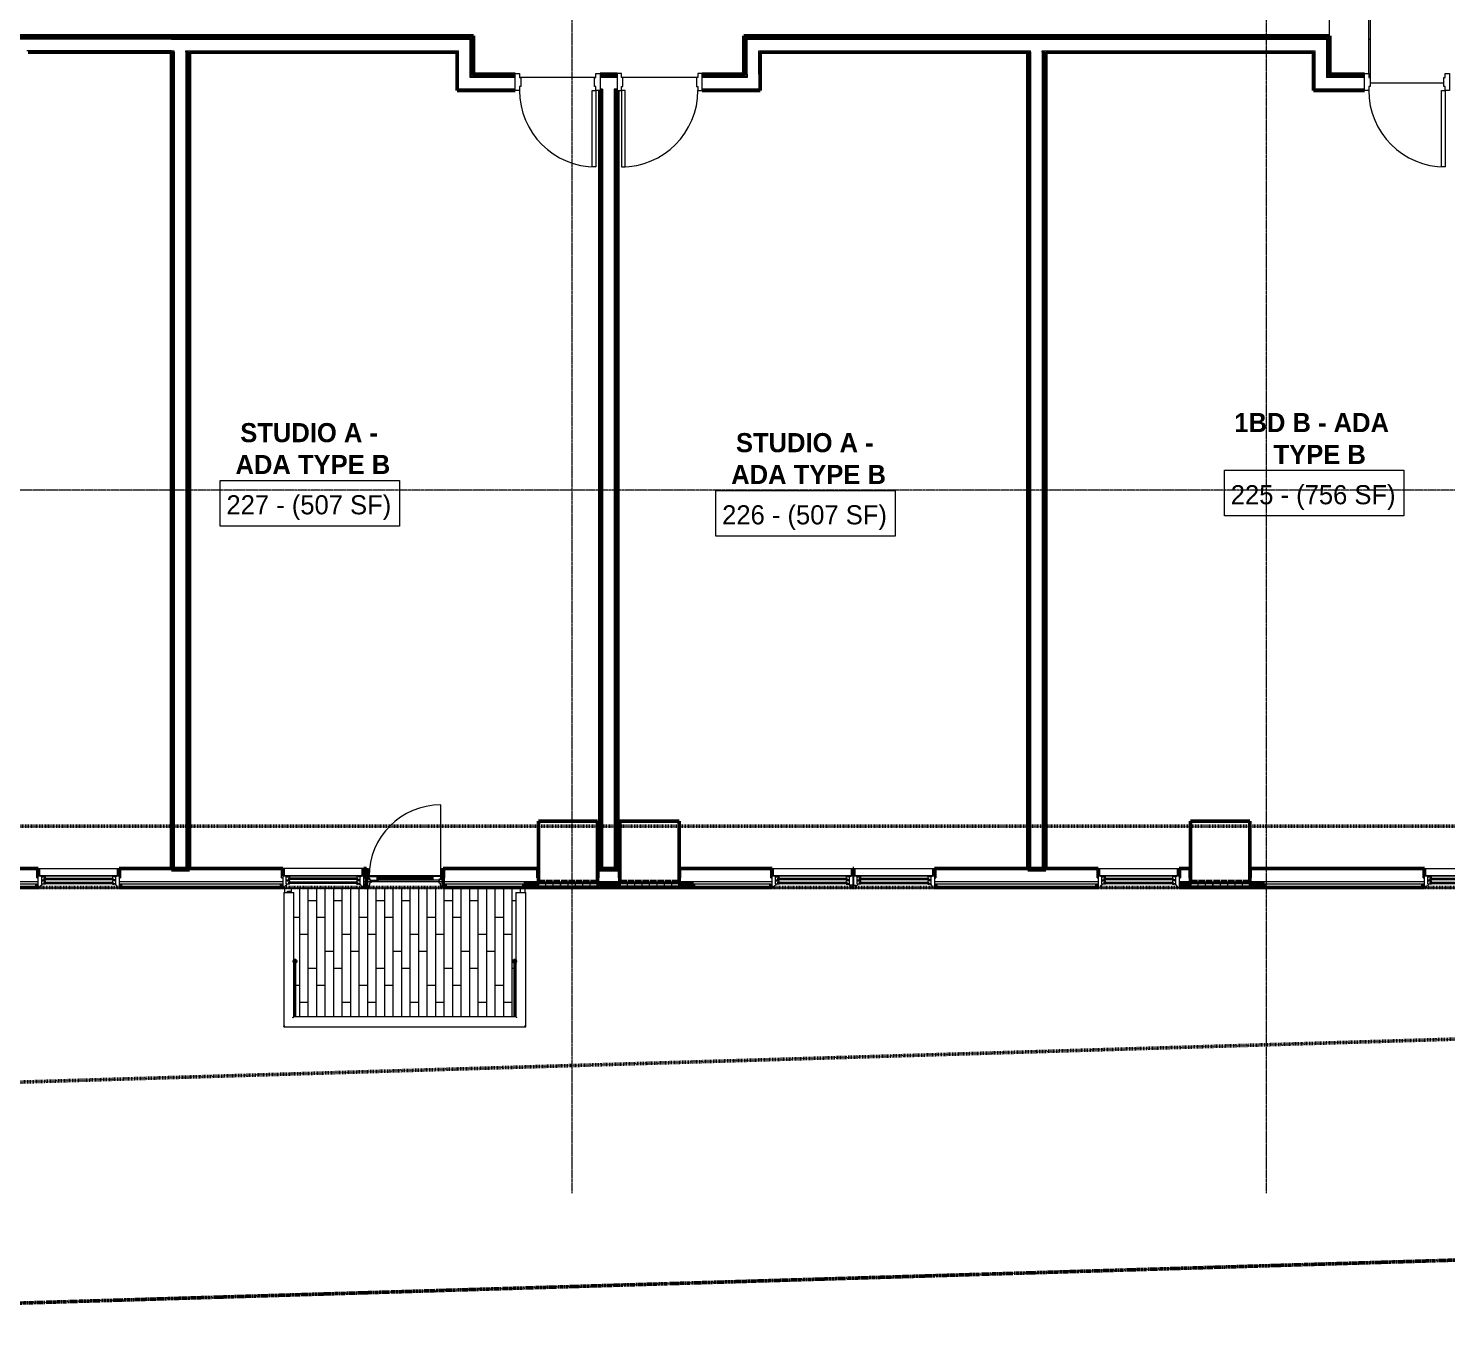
# Model space of a CAD drawing. Header units: inches. Extents: x -4235 to -464, y 9767 to 12463.
# Drawn here: x -3410 to -2743, y 9772 to 10385 of the extents above; entities that cross this region are included whole.
import ezdxf

# ---------------------------------------------------------------- set-up
doc = ezdxf.new("R2010")
doc.units = ezdxf.units.IN
doc.header["$MEASUREMENT"] = 0
for name, pattern in [('Dash 1_16_', [0.125, 0.0625, -0.0625]), ('Double Dash 3_8_', [1, 0.375, -0.125, 0.125, -0.125, 0.125, -0.125]), ('Grid Line 1_2_', [0.875, 0.5, -0.125, 0.125, -0.125])]:
    doc.linetypes.add(name, pattern=pattern)
for name, color, linetype, lineweight in [('0-1', 7, 'Continuous', 5), ('0-2', 50, 'Continuous', 9), ('A-AREA-IDEN', 2, 'Continuous', 9), ('A-DOOR-1', 10, 'Continuous', 20), ('A-DOOR-2', 50, 'Continuous', 9), ('A-DOOR-3', 31, 'Continuous', 9), ('A-DOOR-4', 31, 'Continuous', 20), ('A-DOOR-FRAM', 31, 'Continuous', 9), ('A-DOOR-FRAM-1', 10, 'Continuous', 20), ('A-DOOR-FRAM-2', 31, 'Continuous', 20), ('A-DOOR-GLAZ', 31, 'Continuous', 9), ('A-FLOR-2', 50, 'Continuous', 9), ('A-FLOR-3', 192, 'Continuous', 9), ('A-FLOR-HRAL', 11, 'Continuous', 9), ('A-FLOR-PATT-1', 9, 'Continuous', 9), ('A-GENM', 5, 'Continuous', 9), ('A-GENM-3', 5, 'Continuous', 50), ('A-GLAZ-1', 151, 'Continuous', 9), ('A-GLAZ-2', 151, 'Continuous', 20), ('A-GLAZ-3', 151, 'Continuous', 50), ('A-WALL', 113, 'Continuous', 13), ('A-WALL-2', 250, 'Continuous', 13), ('A-WALL-4', 113, 'Continuous', 50), ('A-WALL-5', 113, 'Continuous', 9), ('C-PROP-LINE', 91, 'Double Dash 3_8_', 50), ('C-PROP-LINE-1', 91, 'Dash 1_16_', 50), ('I-WALL-1', 7, 'Continuous', 50), ('S-GRID-1', 1, 'Grid Line 1_2_', 9)]:
    doc.layers.add(name, color=color, linetype=linetype, lineweight=lineweight)
doc.styles.add('Century Gothic', font='ufonts.com_century-gothic.ttf', dxfattribs={"height": 9})
doc.styles.add('Century Gothic_B', font='GOTHICB.TTF', dxfattribs={"height": 9})

# ---------------------------------------------------------------- blocks, each defined once
blk = doc.blocks.new('HOLLOW METAL - UNIT DOOR-2191978-BACKGROUND - 2ND FLOOR')
at = {"layer": 'A-DOOR-1'}
for p, q in [((18, 40.125), (16.25, 40.125)), ((16.25, 40.125), (16.25, 4.125)), ((18, 4.125), (18, 40.125)), ((16.25, 4.125), (18, 4.125))]:
    blk.add_line(p, q, dxfattribs=at)
at = {"layer": 'A-DOOR-2'}
blk.add_arc((18, 4.125), 36, 90, 180, dxfattribs=at)
at = {"layer": 'A-DOOR-FRAM-1'}
for p, q in [((-18, 4.125), (-20, 4.125)), ((-20, 4.125), (-20, -3.875)), ((-18, 2.1875), (-18, 4.125)), ((-17.375, 2.1875), (-18, 2.1875)), ((-17.375, -1.9375), (-17.375, 2.1875)), ((18, 2.1875), (17.375, 2.1875)), ((17.375, 2.1875), (17.375, -1.9375)), ((18, 4.125), (18, 2.1875)), ((20, 4.125), (18, 4.125)), ((20, -3.875), (20, 4.125)), ((-20, -3.875), (-18, -3.875)), ((-18, -3.875), (-18, -1.9375)), ((-18, -1.9375), (-17.375, -1.9375)), ((17.375, -1.9375), (18, -1.9375)), ((18, -1.9375), (18, -3.875)), ((18, -3.875), (20, -3.875))]:
    blk.add_line(p, q, dxfattribs=at)
blk = doc.blocks.new('HOLLOW METAL - UNIT DOOR-2191977-BACKGROUND - 2ND FLOOR')
at = {"layer": 'A-DOOR-1'}
for p, q in [((16.25, -4.125), (18, -4.125)), ((16.25, -40.125), (16.25, -4.125)), ((18, -4.125), (18, -40.125)), ((18, -40.125), (16.25, -40.125))]:
    blk.add_line(p, q, dxfattribs=at)
at = {"layer": 'A-DOOR-2'}
blk.add_arc((18, -4.125), 36, 180, 270, dxfattribs=at)
at = {"layer": 'A-DOOR-FRAM-1'}
for p, q in [((-20, 3.875), (-18, 3.875)), ((-20, -4.125), (-20, 3.875)), ((-18, 3.875), (-18, 1.9375)), ((-18, 1.9375), (-17.375, 1.9375)), ((-17.375, 1.9375), (-17.375, -2.1875)), ((17.375, 1.9375), (18, 1.9375)), ((17.375, -2.1875), (17.375, 1.9375)), ((18, 3.875), (20, 3.875)), ((18, 1.9375), (18, 3.875)), ((20, 3.875), (20, -4.125)), ((-18, -4.125), (-20, -4.125)), ((-18, -2.1875), (-18, -4.125)), ((-17.375, -2.1875), (-18, -2.1875)), ((18, -2.1875), (17.375, -2.1875)), ((18, -4.125), (18, -2.1875)), ((20, -4.125), (18, -4.125))]:
    blk.add_line(p, q, dxfattribs=at)
blk = doc.blocks.new('HOLLOW METAL - UNIT DOOR-2191980-BACKGROUND - 2ND FLOOR')
at = {"layer": 'A-DOOR-1'}
for p, q in [((16.25, -4.125), (18, -4.125)), ((16.25, -40.125), (16.25, -4.125)), ((18, -4.125), (18, -40.125)), ((18, -40.125), (16.25, -40.125))]:
    blk.add_line(p, q, dxfattribs=at)
at = {"layer": 'A-DOOR-2'}
blk.add_arc((18, -4.125), 36, 180, 270, dxfattribs=at)
at = {"layer": 'A-DOOR-FRAM-1'}
for p, q in [((-20, 3.875), (-18, 3.875)), ((-20, -4.125), (-20, 3.875)), ((-18, 3.875), (-18, 1.9375)), ((-18, 1.9375), (-17.375, 1.9375)), ((-17.375, 1.9375), (-17.375, -2.1875)), ((17.375, 1.9375), (18, 1.9375)), ((17.375, -2.1875), (17.375, 1.9375)), ((18, 3.875), (20, 3.875)), ((18, 1.9375), (18, 3.875)), ((20, 3.875), (20, -4.125)), ((-18, -4.125), (-20, -4.125)), ((-18, -2.1875), (-18, -4.125)), ((-17.375, -2.1875), (-18, -2.1875)), ((18, -2.1875), (17.375, -2.1875)), ((18, -4.125), (18, -2.1875)), ((20, -4.125), (18, -4.125))]:
    blk.add_line(p, q, dxfattribs=at)
blk = doc.blocks.new('CTR - 1st Phase - Common Walls_rvt-1-BACKGROUND - 2ND FLOOR')
at = {"layer": 'A-FLOR-2'}
for p, q in [((-2797.9, 10425.39), (-2797.9, 10381.16)), ((-2779.2, 10363.41), (-2779.2, 10425.39)), ((-2778.57, 10425.39), (-2778.57, 10361.48)), ((-2778.57, 10359.04), (-2743.82, 10359.04))]:
    blk.add_line(p, q, dxfattribs=at)
at = {"layer": 'A-WALL-2'}
for p, q in [((-3342.97, 10380.66), (-3417.8, 10380.66)), ((-3342.97, 10380.04), (-3417.17, 10380.04)), ((-3342.97, 10379.54), (-3416.67, 10379.54)), ((-3342.97, 10380.04), (-3342.35, 10380.04)), ((-3342.97, 10379.54), (-3341.72, 10379.54)), ((-3342.35, 10380.66), (-3341.72, 10380.66)), ((-3342.35, 10380.04), (-3341.72, 10380.04)), ((-3342.35, 10380.04), (-3341.72, 10380.04)), ((-3341.72, 10380.66), (-3208.5, 10380.66)), ((-3341.72, 10380.04), (-3208.5, 10380.04)), ((-3341.72, 10379.54), (-3208.5, 10379.54)), ((-3208.5, 10380.66), (-3201.87, 10380.66)), ((-3208.5, 10380.04), (-3202.37, 10380.04)), ((-3208.5, 10379.54), (-3207.87, 10379.54)), ((-3207.87, 10379.54), (-3202.37, 10379.54)), ((-3202.37, 10380.04), (-3201.87, 10380.04)), ((-3202.37, 10363.16), (-3202.37, 10379.54)), ((-3201.87, 10380.66), (-3201.25, 10380.66)), ((-3201.87, 10363.16), (-3201.87, 10380.04)), ((-3201.25, 10363.16), (-3201.25, 10380.66)), ((-3073, 10380.66), (-3072.37, 10380.66)), ((-3073, 10363.16), (-3073, 10380.66)), ((-3072.37, 10380.66), (-3065.75, 10380.66)), ((-3072.37, 10380.04), (-3071.87, 10380.04)), ((-3072.37, 10363.16), (-3072.37, 10380.04)), ((-3071.87, 10380.04), (-3065.75, 10380.04)), ((-3071.87, 10379.54), (-3066.37, 10379.54)), ((-3071.87, 10363.16), (-3071.87, 10379.54)), ((-3066.37, 10379.54), (-3065.75, 10379.54)), ((-3065.75, 10380.66), (-2805.27, 10380.66)), ((-3065.75, 10380.04), (-2805.27, 10380.04)), ((-3065.75, 10379.54), (-2805.27, 10379.54)), ((-2805.27, 10380.66), (-2798.65, 10380.66)), ((-2805.27, 10380.04), (-2799.15, 10380.04)), ((-2805.27, 10379.54), (-2804.65, 10379.54)), ((-2804.65, 10379.54), (-2799.15, 10379.54)), ((-2799.15, 10380.04), (-2798.65, 10380.04)), ((-2799.15, 10379.54), (-2799.15, 10361.54)), ((-2798.65, 10380.66), (-2798.02, 10380.66)), ((-2798.65, 10380.04), (-2798.65, 10362.04)), ((-2798.02, 10380.66), (-2798.02, 10362.66)), ((-3342.97, 10374.04), (-3411.17, 10374.04)), ((-3342.97, 10374.04), (-3342.35, 10374.04)), ((-3342.35, 10373.41), (-3342.35, 10374.04)), ((-3342.35, 10374.04), (-3341.72, 10374.04)), ((-3342.35, 10373.41), (-3342.35, 9988.44)), ((-3341.72, 10373.41), (-3341.72, 10374.04)), ((-3341.72, 10373.41), (-3341.72, 9988.44)), ((-3336.22, 10373.41), (-3336.22, 10374.04)), ((-3336.22, 10374.04), (-3335.72, 10374.04)), ((-3336.22, 10374.04), (-3335.72, 10374.04)), ((-3336.22, 10373.41), (-3336.22, 9988.44)), ((-3335.72, 10373.41), (-3335.72, 10374.04)), ((-3335.72, 10374.04), (-3335.1, 10374.04)), ((-3335.72, 10374.04), (-3335.1, 10374.04)), ((-3335.72, 10373.41), (-3335.72, 9988.44)), ((-3335.1, 10373.41), (-3335.1, 10374.04)), ((-3335.1, 10374.04), (-3208.5, 10374.04)), ((-3335.1, 10373.41), (-3335.1, 9988.44)), ((-3208.5, 10374.04), (-3207.87, 10374.04)), ((-3207.87, 10363.16), (-3207.87, 10374.04)), ((-3066.37, 10374.04), (-3065.75, 10374.04)), ((-3066.37, 10363.16), (-3066.37, 10374.04)), ((-3065.75, 10374.04), (-2939.15, 10374.04)), ((-2939.15, 10374.04), (-2938.52, 10374.04)), ((-2939.15, 10373.41), (-2939.15, 10374.04)), ((-2939.15, 10374.04), (-2938.52, 10374.04)), ((-2939.15, 10373.41), (-2939.15, 9988.44)), ((-2938.52, 10373.41), (-2938.52, 10374.04)), ((-2938.52, 10373.41), (-2938.52, 9988.44)), ((-2933.02, 10373.41), (-2933.02, 10374.04)), ((-2933.02, 10374.04), (-2932.52, 10374.04)), ((-2933.02, 10374.04), (-2932.52, 10374.04)), ((-2933.02, 10373.41), (-2933.02, 9988.44)), ((-2932.52, 10373.41), (-2932.52, 10374.04)), ((-2932.52, 10374.04), (-2931.9, 10374.04)), ((-2932.52, 10374.04), (-2931.9, 10374.04)), ((-2932.52, 10373.41), (-2932.52, 9988.44)), ((-2931.9, 10373.41), (-2931.9, 10374.04)), ((-2931.9, 10374.04), (-2805.27, 10374.04)), ((-2931.9, 10373.41), (-2931.9, 9988.44)), ((-2805.27, 10374.04), (-2804.65, 10374.04)), ((-2804.65, 10374.04), (-2804.65, 10356.04)), ((-3207.87, 10361.54), (-3207.87, 10363.16)), ((-3207.87, 10356.04), (-3207.87, 10361.54)), ((-3202.37, 10362.04), (-3202.37, 10363.16)), ((-3202.37, 10361.54), (-3202.37, 10362.04)), ((-3181.12, 10361.54), (-3202.37, 10361.54)), ((-3201.87, 10362.66), (-3201.87, 10363.16)), ((-3201.87, 10362.04), (-3201.87, 10362.66)), ((-3181.12, 10362.04), (-3201.87, 10362.04)), ((-3201.25, 10362.66), (-3201.25, 10363.16)), ((-3181.12, 10362.66), (-3201.25, 10362.66)), ((-3133.12, 10362.66), (-3141.12, 10362.66)), ((-3133.12, 10362.04), (-3141.12, 10362.04)), ((-3133.12, 10361.54), (-3141.12, 10361.54)), ((-3073, 10362.66), (-3093.12, 10362.66)), ((-3072.37, 10362.04), (-3093.12, 10362.04)), ((-3071.87, 10361.54), (-3093.12, 10361.54)), ((-3073, 10363.16), (-3073, 10362.66)), ((-3072.37, 10363.16), (-3072.37, 10362.66)), ((-3072.37, 10362.66), (-3072.37, 10362.04)), ((-3071.87, 10363.16), (-3071.87, 10362.04)), ((-3071.87, 10362.04), (-3071.87, 10361.54)), ((-3066.37, 10363.16), (-3066.37, 10361.54)), ((-3066.37, 10361.54), (-3066.37, 10356.04)), ((-2798.65, 10361.54), (-2799.15, 10361.54)), ((-2798.02, 10362.04), (-2798.65, 10362.04)), ((-2797.52, 10361.54), (-2798.65, 10361.54)), ((-2797.52, 10362.66), (-2798.02, 10362.66)), ((-2797.52, 10362.04), (-2798.02, 10362.04)), ((-2797.52, 10363.16), (-2797.52, 10362.66)), ((-2781.2, 10362.66), (-2797.52, 10362.66)), ((-2781.2, 10362.04), (-2797.52, 10362.04)), ((-2781.2, 10361.54), (-2797.52, 10361.54)), ((-3181.12, 10356.04), (-3207.87, 10356.04)), ((-3140.75, 10356.04), (-3141.12, 10356.04)), ((-3140.75, 10356.04), (-3140.12, 10356.04)), ((-3140.75, 10356.04), (-3140.75, 10355.41)), ((-3140.12, 10356.04), (-3140.75, 10356.04)), ((-3140.75, 10355.41), (-3140.75, 9988.44)), ((-3140.12, 10356.04), (-3140.12, 10355.41)), ((-3140.12, 10355.41), (-3140.12, 9988.44)), ((-3134.62, 10356.04), (-3134.12, 10356.04)), ((-3134.62, 10356.04), (-3134.62, 10355.41)), ((-3134.12, 10356.04), (-3134.62, 10356.04)), ((-3134.62, 10355.41), (-3134.62, 9988.44)), ((-3134.12, 10356.04), (-3133.5, 10356.04)), ((-3134.12, 10356.04), (-3134.12, 10355.41)), ((-3133.5, 10356.04), (-3134.12, 10356.04)), ((-3134.12, 10355.41), (-3134.12, 9988.44)), ((-3133.5, 10356.04), (-3133.5, 10355.41)), ((-3133.12, 10356.04), (-3133.5, 10356.04)), ((-3133.5, 10355.41), (-3133.5, 9988.44)), ((-3066.37, 10356.04), (-3093.12, 10356.04)), ((-2799.15, 10356.04), (-2804.65, 10356.04)), ((-2797.52, 10356.04), (-2799.15, 10356.04)), ((-2781.2, 10356.04), (-2797.52, 10356.04))]:
    blk.add_line(p, q, dxfattribs=at)
at = {"layer": 'I-WALL-1'}
for p, q in [((-3342.97, 10381.16), (-3418.3, 10381.16)), ((-3208.5, 10381.16), (-3342.97, 10381.16)), ((-3201.25, 10381.16), (-3208.5, 10381.16)), ((-3200.75, 10381.16), (-3201.25, 10381.16)), ((-3200.75, 10363.16), (-3200.75, 10381.16)), ((-3073.5, 10381.16), (-3073.5, 10363.16)), ((-3073, 10381.16), (-3073.5, 10381.16)), ((-3065.75, 10381.16), (-3073, 10381.16)), ((-2805.27, 10381.16), (-3065.75, 10381.16)), ((-2798.02, 10381.16), (-2805.27, 10381.16)), ((-2797.52, 10381.16), (-2798.02, 10381.16)), ((-2797.52, 10363.16), (-2797.52, 10381.16)), ((-3410.55, 10373.41), (-3342.97, 10373.41)), ((-3342.97, 10373.41), (-3342.97, 9988.44)), ((-3334.47, 9988.44), (-3334.47, 10373.41)), ((-3334.47, 10373.41), (-3208.5, 10373.41)), ((-3208.5, 10373.41), (-3208.5, 10363.16)), ((-3065.75, 10373.41), (-2939.77, 10373.41)), ((-3065.75, 10363.16), (-3065.75, 10373.41)), ((-2939.77, 10373.41), (-2939.77, 9988.44)), ((-2931.27, 9988.44), (-2931.27, 10373.41)), ((-2931.27, 10373.41), (-2805.27, 10373.41)), ((-2805.27, 10373.41), (-2805.27, 10355.41)), ((-3208.5, 10363.16), (-3208.5, 10356.04)), ((-3181.12, 10363.16), (-3200.75, 10363.16)), ((-3133.12, 10363.16), (-3141.12, 10363.16)), ((-3073.5, 10363.16), (-3093.12, 10363.16)), ((-3065.75, 10356.04), (-3065.75, 10363.16)), ((-2781.2, 10363.16), (-2797.52, 10363.16)), ((-3208.5, 10356.04), (-3208.5, 10355.41)), ((-3208.5, 10355.41), (-3181.12, 10355.41)), ((-3141.37, 10355.41), (-3141.37, 9988.44)), ((-3132.87, 9988.44), (-3132.87, 10355.41)), ((-3093.12, 10355.41), (-3065.75, 10355.41)), ((-3065.75, 10355.41), (-3065.75, 10356.04)), ((-2805.27, 10355.41), (-2804.65, 10355.41)), ((-2804.65, 10355.41), (-2797.52, 10355.41)), ((-2797.52, 10355.41), (-2781.2, 10355.41)), ((-3342.97, 9988.44), (-3334.47, 9988.44)), ((-3141.37, 9988.44), (-3132.87, 9988.44)), ((-2939.77, 9988.44), (-2931.27, 9988.44))]:
    blk.add_line(p, q, dxfattribs=at)
at = {"layer": '0-2'}
for name, p in [('HOLLOW METAL - UNIT DOOR-2191977-BACKGROUND - 2ND FLOOR', (-3161.12, 10359.54)), ('HOLLOW METAL - UNIT DOOR-2191980-BACKGROUND - 2ND FLOOR', (-2761.2, 10359.54))]:
    blk.add_blockref(name, p, dxfattribs=at)
at = {"layer": '0-2', "rotation": 180}
blk.add_blockref('HOLLOW METAL - UNIT DOOR-2191978-BACKGROUND - 2ND FLOOR', (-3113.12, 10359.54), dxfattribs=at)
blk = doc.blocks.new('Window-Double_Hung-Andersen-400_Series-Tilt_Wash - DOUBLE HUNG - REVERSE COTTAGE - 2ND FLOOR-2888952-BACKGROUND - 2ND FLOOR')
at = {"layer": 'A-GLAZ-1'}
for p, q in [((-19.01, 3.94), (-18.95, 3.94)), ((-18.95, 2.44), (-19.01, 2.44)), ((-18.95, 4.44), (18.95, 4.44)), ((-18.95, 1.06), (-18.95, 4.44)), ((18.95, 1.06), (-18.95, 1.06)), ((-18.32, 1.06), (-18.32, 4.44)), ((18.32, 1.06), (18.32, 4.44)), ((18.95, 4.44), (18.95, 1.06)), ((18.95, 3.94), (19.01, 3.94)), ((19.01, 2.44), (18.95, 2.44)), ((-16.29, -0.19), (-15.7, -0.19)), ((-16.29, -0.56), (-15.7, -0.56)), ((-16.29, -2.13), (-15.7, -2.13)), ((-16.29, -2.5), (-15.7, -2.5)), ((-15.82, -0.56), (-15.82, -0.19)), ((-15.82, -2.5), (-15.82, -2.13)), ((-15.7, -0.06), (15.7, -0.06)), ((-15.7, -0.19), (15.7, -0.19)), ((-15.7, -0.56), (15.7, -0.56)), ((-15.7, -0.69), (15.7, -0.69)), ((-15.7, -2), (15.7, -2)), ((-15.7, -2.13), (15.7, -2.13)), ((-15.7, -2.5), (15.7, -2.5)), ((-15.7, -2.63), (15.7, -2.63)), ((16.29, -0.19), (15.7, -0.19)), ((16.29, -0.56), (15.7, -0.56)), ((16.29, -2.13), (15.7, -2.13)), ((16.29, -2.5), (15.7, -2.5)), ((15.82, -0.56), (15.82, -0.19)), ((15.82, -2.5), (15.82, -2.13))]:
    blk.add_line(p, q, dxfattribs=at)
at = {"layer": 'A-GLAZ-2'}
for p, q in [((-19.01, 1.06), (19.01, 1.06)), ((-19.01, -4.81), (-19.01, 1.06)), ((-17.67, 0.78), (-18, 1.06)), ((-17.67, 0.78), (-17.67, 0.56)), ((-17.67, 0.56), (-15.86, 0.56)), ((-17.42, -2.75), (-17.42, 0.56)), ((-15.86, 0.56), (-15.7, -0.06)), ((15.86, 0.56), (15.7, -0.06)), ((17.67, 0.56), (15.86, 0.56)), ((17.42, -2.75), (17.42, 0.56)), ((17.67, 0.78), (18, 1.06)), ((17.67, 0.78), (17.67, 0.56)), ((19.01, 1.06), (19.01, -4.81)), ((-19.01, -3.44), (-20.51, -3.44)), ((19.01, -4.81), (-19.01, -4.81)), ((-18.2, -4), (-17.92, -4)), ((-18.2, -4.81), (-18.2, -4)), ((-17.92, -4), (-17.61, -3.19)), ((-17.61, -3.19), (-17.14, -3.19)), ((-17.42, -0.81), (-16.57, -0.81)), ((-17.42, -1.38), (-15.86, -1.38)), ((-17.42, -2.75), (-16.57, -2.75)), ((-17.14, -3.19), (-17.14, -2.75)), ((-16.57, -0.69), (-16.57, -1.03)), ((-15.7, -0.69), (-16.57, -0.69)), ((-15.86, -1.03), (-16.57, -1.03)), ((-16.57, -2.63), (-16.57, -2.97)), ((-15.7, -2.63), (-16.57, -2.63)), ((-15.86, -2.97), (-16.57, -2.97)), ((-16.29, -0.69), (-16.29, -0.06)), ((-15.7, -0.06), (-16.29, -0.06)), ((-16.29, -2.63), (-16.29, -2)), ((-15.7, -2), (-16.29, -2)), ((-15.86, -1.03), (-15.7, -0.69)), ((-15.86, -1.38), (-15.7, -2)), ((-15.86, -2.97), (-15.7, -2.63)), ((15.7, -0.06), (16.29, -0.06)), ((15.86, -1.03), (15.7, -0.69)), ((15.7, -0.69), (16.57, -0.69)), ((15.86, -1.38), (15.7, -2)), ((15.7, -2), (16.29, -2)), ((15.86, -2.97), (15.7, -2.63)), ((15.7, -2.63), (16.57, -2.63)), ((15.86, -1.03), (16.57, -1.03)), ((17.42, -1.38), (15.86, -1.38)), ((15.86, -2.97), (16.57, -2.97)), ((16.29, -0.69), (16.29, -0.06)), ((16.29, -2.63), (16.29, -2)), ((16.57, -0.69), (16.57, -1.03)), ((17.42, -0.81), (16.57, -0.81)), ((16.57, -2.63), (16.57, -2.97)), ((17.42, -2.75), (16.57, -2.75)), ((17.14, -3.19), (17.14, -2.75)), ((17.61, -3.19), (17.14, -3.19)), ((17.92, -4), (17.61, -3.19)), ((18.2, -4), (17.92, -4)), ((18.2, -4.81), (18.2, -4)), ((19.01, -3.44), (20.51, -3.44))]:
    blk.add_line(p, q, dxfattribs=at)
blk = doc.blocks.new('Door-Inswing-Andersen-400_Series-Single - 3_ 0-1_8_ x custom height - 2ND FLOOR-2897953-BACKGROUND - 2ND FLOOR')
at = {"layer": 'A-DOOR-3'}
blk.add_line((16.87, 0.66), (16.87, 34.41), dxfattribs=at)
blk.add_arc((16.87, 0.66), 33.75, 90, 180, dxfattribs=at)
at = {"layer": 'A-DOOR-4'}
for p, q in [((-16.87, -0.41), (-16.87, 0.66)), ((-16.87, 0.66), (-12.44, 0.66)), ((-13.19, 0.66), (-13.19, -0.66)), ((-13.19, 0.66), (-13.19, 0.59)), ((-13.19, 0.59), (-12.67, 0.59)), ((-12.44, 0.09), (-13.19, 0.09)), ((-12.67, 0.59), (-12.47, 0.34)), ((-12.47, 0.34), (-12.44, 0.16)), ((12.44, 0.66), (-12.44, 0.66)), ((-12.44, 0.16), (-12.44, 0.09)), ((16.87, 0.66), (12.44, 0.66)), ((12.47, 0.34), (12.44, 0.16)), ((12.44, 0.16), (12.44, 0.09)), ((12.44, 0.09), (13.19, 0.09)), ((12.67, 0.59), (12.47, 0.34)), ((13.19, 0.59), (12.67, 0.59)), ((13.19, 0.66), (13.19, -0.66)), ((13.19, 0.66), (13.19, 0.59)), ((16.87, -0.41), (16.87, 0.66)), ((-16.26, -0.42), (-16.87, -0.41)), ((-16.26, -1.06), (-16.26, -0.42)), ((-16.26, -1.06), (-12.44, -1.06)), ((-13.19, -0.66), (-12.44, -0.66)), ((-12.44, -0.75), (-12.47, -1.06)), ((-12.44, -0.66), (-12.44, -0.75)), ((12.44, -1.06), (-12.44, -1.06)), ((12.44, -0.66), (12.44, -0.75)), ((13.19, -0.66), (12.44, -0.66)), ((12.44, -0.75), (12.47, -1.06)), ((16.26, -1.06), (12.44, -1.06)), ((16.26, -0.42), (16.87, -0.41)), ((16.26, -1.06), (16.26, -0.42))]:
    blk.add_line(p, q, dxfattribs=at)
at = {"layer": 'A-DOOR-FRAM'}
for p, q in [((-17.94, 4.44), (-17.31, 4.44)), ((-17.94, 1.12), (-17.94, 4.44)), ((-17.31, 1.12), (-17.94, 1.12)), ((-17.31, 4.44), (-17.31, 1.12)), ((17.31, 4.44), (17.94, 4.44)), ((17.31, 1.12), (17.31, 4.44)), ((17.94, 1.12), (17.31, 1.12)), ((17.94, 4.44), (17.94, 1.12))]:
    blk.add_line(p, q, dxfattribs=at)
at = {"layer": 'A-DOOR-FRAM-2'}
for p, q in [((-18.06, -4.75), (-18.06, 1.12)), ((-18.06, 1.12), (-17.03, 1.12)), ((-17.69, 1.12), (-18.06, 1.12)), ((-18.06, 1.12), (-17.94, 1.12)), ((-17.31, 1.12), (17.31, 1.12)), ((-17.03, 1.12), (-17.03, -0.66)), ((17.03, 1.12), (17.03, -0.66)), ((18.06, 1.12), (17.03, 1.12)), ((17.94, 1.12), (18.06, 1.12)), ((18.06, -4.75), (18.06, 1.12)), ((-19.69, -3.44), (-18.06, -3.44)), ((-18.06, -4.8), (-18.06, -4.44)), ((-18.06, -4.75), (-17.03, -4.75)), ((-17.03, -0.66), (-16.45, -0.66)), ((-16.69, -3.39), (-17.03, -3.63)), ((-17.03, -3.63), (-17.03, -4.75)), ((-16, -2.23), (-16.69, -2.39)), ((-16.69, -2.39), (-16.69, -3.39)), ((-16.45, -0.66), (-16.45, -1.09)), ((-16.45, -1.09), (-16, -1.09)), ((-16, -1.09), (-16, -2.23)), ((16.45, -1.09), (16, -1.09)), ((16, -1.09), (16, -2.23)), ((16, -2.23), (16.69, -2.39)), ((16.45, -0.66), (16.45, -1.09)), ((17.03, -0.66), (16.45, -0.66)), ((16.69, -2.39), (16.69, -3.39)), ((16.69, -3.39), (17.03, -3.63)), ((17.03, -3.63), (17.03, -4.75)), ((18.06, -4.75), (17.03, -4.75)), ((19.69, -3.44), (18.06, -3.44)), ((18.06, -4.44), (18.06, -4.8))]:
    blk.add_line(p, q, dxfattribs=at)
at = {"layer": 'A-DOOR-GLAZ'}
for p, q in [((12.44, 0.09), (-12.44, 0.09)), ((-13.19, -0.06), (-12.44, -0.06)), ((-12.44, -0.5), (-13.19, -0.5)), ((-12.98, -0.5), (-12.98, -0.06)), ((12.44, -0.06), (-12.44, -0.06)), ((12.44, -0.5), (-12.44, -0.5)), ((12.44, -0.66), (-12.44, -0.66)), ((13.19, -0.06), (12.44, -0.06)), ((12.44, -0.5), (13.19, -0.5)), ((12.98, -0.5), (12.98, -0.06))]:
    blk.add_line(p, q, dxfattribs=at)
blk = doc.blocks.new('Window-Double_Hung-Andersen-400_Series-Tilt_Wash - DOUBLE HUNG - REVERSE COTTAGE - 2ND FLOOR-2889033-BACKGROUND - 2ND FLOOR')
at = {"layer": 'A-GLAZ-1'}
for p, q in [((-16.29, 2.5), (-15.7, 2.5)), ((-16.29, 2.12), (-15.7, 2.12)), ((-16.29, 0.56), (-15.7, 0.56)), ((-16.29, 0.19), (-15.7, 0.19)), ((-15.82, 2.5), (-15.82, 2.12)), ((-15.82, 0.56), (-15.82, 0.19)), ((-15.7, 2.62), (15.7, 2.62)), ((-15.7, 2.5), (15.7, 2.5)), ((-15.7, 2.12), (15.7, 2.12)), ((-15.7, 2), (15.7, 2)), ((-15.7, 0.69), (15.7, 0.69)), ((-15.7, 0.56), (15.7, 0.56)), ((-15.7, 0.19), (15.7, 0.19)), ((-15.7, 0.06), (15.7, 0.06)), ((16.29, 2.5), (15.7, 2.5)), ((16.29, 2.12), (15.7, 2.12)), ((16.29, 0.56), (15.7, 0.56)), ((16.29, 0.19), (15.7, 0.19)), ((15.82, 2.5), (15.82, 2.12)), ((15.82, 0.56), (15.82, 0.19)), ((-19.01, -2.44), (-18.95, -2.44)), ((-18.95, -3.94), (-19.01, -3.94)), ((18.95, -1.06), (-18.95, -1.06)), ((-18.95, -1.06), (-18.95, -4.44)), ((-18.95, -4.44), (18.95, -4.44)), ((-18.32, -1.06), (-18.32, -4.44)), ((18.32, -1.06), (18.32, -4.44)), ((18.95, -4.44), (18.95, -1.06)), ((18.95, -2.44), (19.01, -2.44)), ((19.01, -3.94), (18.95, -3.94))]:
    blk.add_line(p, q, dxfattribs=at)
at = {"layer": 'A-GLAZ-2'}
for p, q in [((-19.01, 3.44), (-20.51, 3.44)), ((19.01, 4.81), (-19.01, 4.81)), ((-19.01, 4.81), (-19.01, -1.06)), ((-18.2, 4.81), (-18.2, 4)), ((-18.2, 4), (-17.92, 4)), ((-17.92, 4), (-17.61, 3.19)), ((-17.61, 3.19), (-17.14, 3.19)), ((-17.42, 2.75), (-16.57, 2.75)), ((-17.42, 2.75), (-17.42, -0.56)), ((-17.42, 1.37), (-15.86, 1.37)), ((-17.42, 0.81), (-16.57, 0.81)), ((-17.14, 3.19), (-17.14, 2.75)), ((-15.86, 2.97), (-16.57, 2.97)), ((-16.57, 2.62), (-16.57, 2.97)), ((-15.7, 2.62), (-16.57, 2.62)), ((-15.86, 1.03), (-16.57, 1.03)), ((-16.57, 0.69), (-16.57, 1.03)), ((-15.7, 0.69), (-16.57, 0.69)), ((-16.29, 2.62), (-16.29, 2)), ((-15.7, 2), (-16.29, 2)), ((-16.29, 0.69), (-16.29, 0.06)), ((-15.7, 0.06), (-16.29, 0.06)), ((-15.86, 2.97), (-15.7, 2.62)), ((-15.86, 1.37), (-15.7, 2)), ((-15.86, 1.03), (-15.7, 0.69)), ((-15.86, -0.56), (-15.7, 0.06)), ((15.86, 2.97), (15.7, 2.62)), ((15.7, 2.62), (16.57, 2.62)), ((15.7, 2), (16.29, 2)), ((15.86, 1.37), (15.7, 2)), ((15.86, 1.03), (15.7, 0.69)), ((15.7, 0.69), (16.57, 0.69)), ((15.7, 0.06), (16.29, 0.06)), ((15.86, -0.56), (15.7, 0.06)), ((15.86, 2.97), (16.57, 2.97)), ((17.42, 1.37), (15.86, 1.37)), ((15.86, 1.03), (16.57, 1.03)), ((16.29, 2.62), (16.29, 2)), ((16.29, 0.69), (16.29, 0.06)), ((16.57, 2.62), (16.57, 2.97)), ((17.42, 2.75), (16.57, 2.75)), ((16.57, 0.69), (16.57, 1.03)), ((17.42, 0.81), (16.57, 0.81)), ((17.14, 3.19), (17.14, 2.75)), ((17.61, 3.19), (17.14, 3.19)), ((17.42, 2.75), (17.42, -0.56)), ((17.92, 4), (17.61, 3.19)), ((18.2, 4), (17.92, 4)), ((18.2, 4.81), (18.2, 4)), ((19.01, -1.06), (19.01, 4.81)), ((19.01, 3.44), (20.51, 3.44)), ((-19.01, -1.06), (19.01, -1.06)), ((-17.67, -0.78), (-18, -1.06)), ((-17.67, -0.78), (-17.67, -0.56)), ((-17.67, -0.56), (-15.86, -0.56)), ((17.67, -0.56), (15.86, -0.56)), ((17.67, -0.78), (17.67, -0.56)), ((17.67, -0.78), (18, -1.06))]:
    blk.add_line(p, q, dxfattribs=at)
blk = doc.blocks.new('V-Series_EWC4_SPVU_RFA_2015 - 2ND AND 3RD FLOOR-2226480-BACKGROUND - 2ND FLOOR')
at = {"layer": 'A-GENM'}
for p, q in [((-3858.97, 11732.03), (-3858.97, 11734.83)), ((-3858.97, 11728.55), (-3858.97, 11731.53)), ((-3858.97, 11725.06), (-3858.97, 11728.05)), ((-3858.97, 11721.58), (-3858.97, 11724.56)), ((-3858.97, 11718.09), (-3858.97, 11721.08)), ((-3858.97, 11714.61), (-3858.97, 11717.59)), ((-3858.97, 11711.12), (-3858.97, 11714.11)), ((-3858.97, 11707.83), (-3858.97, 11710.62))]:
    blk.add_line(p, q, dxfattribs=at)
at = {"layer": 'A-GENM-3'}
for p, q in [((-3829.54, 11735.26), (-3858.97, 11735.26)), ((-3858.97, 11735.26), (-3858.97, 11734.83)), ((-3829.54, 11707.39), (-3829.54, 11735.26)), ((-3858.97, 11734.83), (-3857.97, 11734.83)), ((-3857.97, 11732.03), (-3858.97, 11732.03)), ((-3858.97, 11732.03), (-3858.97, 11731.53)), ((-3858.97, 11731.53), (-3857.97, 11731.53)), ((-3857.97, 11728.55), (-3858.97, 11728.55)), ((-3858.97, 11728.55), (-3858.97, 11728.05)), ((-3857.97, 11734.83), (-3857.97, 11732.03)), ((-3857.97, 11731.53), (-3857.97, 11728.55)), ((-3858.97, 11728.05), (-3857.97, 11728.05)), ((-3857.97, 11725.06), (-3858.97, 11725.06)), ((-3858.97, 11725.06), (-3858.97, 11724.56)), ((-3858.97, 11724.56), (-3857.97, 11724.56)), ((-3857.97, 11728.05), (-3857.97, 11725.06)), ((-3857.97, 11724.56), (-3857.97, 11721.58)), ((-3857.97, 11721.58), (-3858.97, 11721.58)), ((-3858.97, 11721.58), (-3858.97, 11721.08)), ((-3858.97, 11721.08), (-3857.97, 11721.08)), ((-3857.97, 11718.09), (-3858.97, 11718.09)), ((-3858.97, 11718.09), (-3858.97, 11717.59)), ((-3858.97, 11717.59), (-3857.97, 11717.59)), ((-3857.97, 11721.08), (-3857.97, 11718.09)), ((-3857.97, 11717.59), (-3857.97, 11714.61)), ((-3857.97, 11714.61), (-3858.97, 11714.61)), ((-3858.97, 11714.61), (-3858.97, 11714.11)), ((-3858.97, 11714.11), (-3857.97, 11714.11)), ((-3857.97, 11711.12), (-3858.97, 11711.12)), ((-3858.97, 11711.12), (-3858.97, 11710.62)), ((-3858.97, 11710.62), (-3857.97, 11710.62)), ((-3857.97, 11714.11), (-3857.97, 11711.12)), ((-3857.97, 11710.62), (-3857.97, 11707.83)), ((-3857.97, 11707.83), (-3858.97, 11707.83)), ((-3858.97, 11707.83), (-3858.97, 11707.39)), ((-3858.97, 11707.39), (-3829.54, 11707.39))]:
    blk.add_line(p, q, dxfattribs=at)
blk = doc.blocks.new('Railing - Baluster_01-2700443-BACKGROUND - 2ND FLOOR')
at = {"layer": 'A-FLOR-HRAL'}
for p, q in [((-0.59, 1.18), (0.59, 1.18)), ((-0.59, 0.59), (-0.59, 1.18)), ((0.59, 1.18), (0.59, 0.59))]:
    blk.add_line(p, q, dxfattribs=at)
blk = doc.blocks.new('Railing - Railing-2700278-BACKGROUND - 2ND FLOOR')
at = {"layer": 'A-FLOR-HRAL'}
for p, q in [((-3290.15, 9977.83), (-3290.15, 9914.58)), ((-3290.15, 9977.83), (-3289.68, 9977.83)), ((-3289.68, 9977.83), (-3285.9, 9977.83)), ((-3285.9, 9977.83), (-3285.42, 9977.83)), ((-3285.42, 9919.3), (-3285.42, 9977.83)), ((-3180.82, 9977.83), (-3180.82, 9919.3)), ((-3180.82, 9977.83), (-3180.35, 9977.83)), ((-3180.35, 9977.83), (-3176.57, 9977.83)), ((-3176.57, 9977.83), (-3176.1, 9977.83)), ((-3176.1, 9914.58), (-3176.1, 9977.83)), ((-3180.82, 9919.3), (-3285.42, 9919.3)), ((-3290.15, 9914.58), (-3176.1, 9914.58))]:
    blk.add_line(p, q, dxfattribs=at)
for points, knots in [([(-3285.9, 9918.83), (-3285.86, 9918.87), (-3285.79, 9918.93), (-3285.72, 9919.01), (-3285.67, 9919.06), (-3285.63, 9919.09), (-3285.6, 9919.13), (-3285.57, 9919.16), (-3285.54, 9919.18), (-3285.51, 9919.21), (-3285.49, 9919.24), (-3285.46, 9919.27), (-3285.43, 9919.29), (-3285.42, 9919.3), (-3285.42, 9919.3)], [0, 0, 0, 0, 0.166667, 0.25, 0.333333, 0.375, 0.416667, 0.5, 0.541667, 0.583333, 0.666667, 0.75, 0.833333, 1, 1, 1, 1]), ([(-3180.35, 9918.83), (-3180.39, 9918.87), (-3180.45, 9918.93), (-3180.53, 9919.01), (-3180.58, 9919.06), (-3180.61, 9919.09), (-3180.65, 9919.13), (-3180.68, 9919.16), (-3180.71, 9919.18), (-3180.73, 9919.21), (-3180.76, 9919.24), (-3180.79, 9919.27), (-3180.82, 9919.29), (-3180.82, 9919.3), (-3180.82, 9919.3)], [0, 0, 0, 0, 0.166667, 0.25, 0.333333, 0.375, 0.416667, 0.5, 0.541667, 0.583333, 0.666667, 0.75, 0.833333, 1, 1, 1, 1]), ([(-3290.15, 9914.58), (-3290.15, 9914.58), (-3290.14, 9914.59), (-3290.11, 9914.61), (-3290.09, 9914.64), (-3290.06, 9914.67), (-3290.03, 9914.69), (-3290, 9914.72), (-3289.96, 9914.76), (-3289.92, 9914.8), (-3289.89, 9914.84), (-3289.85, 9914.88), (-3289.78, 9914.95), (-3289.72, 9915.01), (-3289.68, 9915.05)], [0, 0, 0, 0, 0.166667, 0.25, 0.333333, 0.416667, 0.458333, 0.5, 0.583333, 0.666667, 0.708333, 0.75, 0.833333, 1, 1, 1, 1]), ([(-3176.1, 9914.58), (-3176.1, 9914.58), (-3176.11, 9914.59), (-3176.13, 9914.61), (-3176.16, 9914.64), (-3176.19, 9914.67), (-3176.22, 9914.69), (-3176.24, 9914.72), (-3176.28, 9914.76), (-3176.33, 9914.8), (-3176.36, 9914.84), (-3176.4, 9914.88), (-3176.47, 9914.95), (-3176.53, 9915.01), (-3176.57, 9915.05)], [0, 0, 0, 0, 0.166667, 0.25, 0.333333, 0.416667, 0.458333, 0.5, 0.583333, 0.666667, 0.708333, 0.75, 0.833333, 1, 1, 1, 1])]:
    blk.add_open_spline(points, degree=3, knots=knots, dxfattribs=at)
blk.add_blockref('Railing - Baluster_01-2700443-BACKGROUND - 2ND FLOOR', (-3287.79, 9977.24))
blk = doc.blocks.new('Walls 15 - Walls 1-2569682-BACKGROUND - 2ND FLOOR')
at = {"layer": 'A-WALL-4', "flags": 128}
for points in [[(-3284.49, 9945.4), (-3284.5, 9945.5), (-3284.53, 9945.6), (-3284.59, 9945.69), (-3284.65, 9945.76), (-3284.73, 9945.8), (-3284.82, 9945.83), (-3284.91, 9945.83), (-3285, 9945.8), (-3285.08, 9945.76), (-3285.15, 9945.69), (-3285.2, 9945.6), (-3285.23, 9945.5), (-3285.24, 9945.4)], [(-3285.24, 9945.4), (-3285.23, 9945.3), (-3285.2, 9945.2), (-3285.15, 9945.11), (-3285.08, 9945.04), (-3285, 9945), (-3284.91, 9944.97), (-3284.82, 9944.97), (-3284.73, 9945), (-3284.65, 9945.04), (-3284.59, 9945.11), (-3284.53, 9945.2), (-3284.5, 9945.3), (-3284.49, 9945.4)]]:
    blk.add_lwpolyline(points, dxfattribs=at)
at = {"layer": 'A-WALL-5'}
for p, q in [((-3285.24, 9945.4), (-3285.24, 9919.3)), ((-3284.49, 9919.3), (-3284.49, 9945.4))]:
    blk.add_line(p, q, dxfattribs=at)
blk = doc.blocks.new('Walls 16 - Walls 1-2569701-BACKGROUND - 2ND FLOOR')
at = {"layer": 'A-WALL-4', "flags": 128}
for points in [[(-3181, 9945.4), (-3181.01, 9945.5), (-3181.04, 9945.6), (-3181.09, 9945.69), (-3181.16, 9945.76), (-3181.24, 9945.8), (-3181.33, 9945.83), (-3181.42, 9945.83), (-3181.5, 9945.8), (-3181.59, 9945.76), (-3181.65, 9945.69), (-3181.7, 9945.6), (-3181.74, 9945.5), (-3181.75, 9945.4)], [(-3181.75, 9945.4), (-3181.74, 9945.3), (-3181.7, 9945.2), (-3181.65, 9945.11), (-3181.59, 9945.04), (-3181.5, 9945), (-3181.42, 9944.97), (-3181.33, 9944.97), (-3181.24, 9945), (-3181.16, 9945.04), (-3181.09, 9945.11), (-3181.04, 9945.2), (-3181.01, 9945.3), (-3181, 9945.4)]]:
    blk.add_lwpolyline(points, dxfattribs=at)
at = {"layer": 'A-WALL-5'}
for p, q in [((-3181.75, 9945.4), (-3181.75, 9919.3)), ((-3181, 9919.3), (-3181, 9945.4))]:
    blk.add_line(p, q, dxfattribs=at)
blk = doc.blocks.new('Perforated Panel at Magic-Pak - hvac panel - 2nd floor 2-2702974-BACKGROUND - 2ND FLOOR')
at = {"layer": 'A-GLAZ-3'}
for p, q in [((19.01, 4.44), (-19.01, 4.44)), ((-19.01, 4.37), (19.01, 4.37))]:
    blk.add_line(p, q, dxfattribs=at)
blk = doc.blocks.new('Family - ___-1878357-BACKGROUND - 2ND FLOOR')
at = {"layer": 'C-PROP-LINE'}
blk.add_line((-3831.82, 9771.98), (-2096.45, 9823.93), dxfattribs=at)
blk = doc.blocks.new('Family - ___-2835860-BACKGROUND - 2ND FLOOR')
at = {"layer": 'C-PROP-LINE-1'}
blk.add_line((-2636.92, 9980.19), (-3860.72, 9980.19), dxfattribs=at)
blk = doc.blocks.new('Family - ___-2835903-BACKGROUND - 2ND FLOOR')
at = {"layer": 'C-PROP-LINE-1'}
blk.add_line((-2096.82, 10009.09), (-3831.82, 10009.09), dxfattribs=at)
blk = doc.blocks.new('Family - ___-2835932-BACKGROUND - 2ND FLOOR')
at = {"layer": 'C-PROP-LINE-1'}
blk.add_line((-2067.92, 9980.19), (-3860.72, 9980.19), dxfattribs=at)
blk = doc.blocks.new('Family - ___-2855424-BACKGROUND - 2ND FLOOR')
at = {"layer": 'C-PROP-LINE-1'}
blk.add_line((-3987.11, 9871.38), (-600.6, 9972.76), dxfattribs=at)

msp = doc.modelspace()

# ---------------------------------------------------------------- hatches: boundary and pattern name
at = {"layer": 'A-FLOR-PATT-1'}
h = msp.add_hatch(dxfattribs=at)
h.set_pattern_fill('FP_10', color=256, style=0, pattern_type=2)
h.set_pattern_definition([(90, (-2514.588, 11021.939), (-4, 2e-16), []), (180, (-2514.588, 11021.939), (-8, -8), [4, -28]), (180, (-2518.588, 11037.939), (-8, -8), [4, -28])])
h.paths.add_polyline_path([(-3285.24, 9919.3), (-3285.2, 9945.6), (-3285.05, 9945.77), (-3285, 9945.8), (-3284.68, 9945.77), (-3284.59, 9945.69), (-3284.5, 9945.5), (-3284.49, 9945.03), (-3284.49, 9919.3), (-3181.75, 9919.3), (-3181.7, 9945.6), (-3181.56, 9945.77), (-3181.5, 9945.8), (-3181.18, 9945.77), (-3181.09, 9945.69), (-3181.01, 9945.5), (-3181, 9945.03), (-3181, 9919.3), (-3180.82, 9919.3), (-3180.81, 9977.83), (-3176.46, 9977.83), (-3176.46, 9979.83), (-3289.79, 9979.81), (-3289.79, 9977.83), (-3288.38, 9977.83), (-3288.38, 9978.42), (-3287.2, 9978.42), (-3287.2, 9977.83), (-3285.42, 9977.83), (-3285.38, 9919.3), (-3285.37, 9919.3)], flags=0)

# ---------------------------------------------------------------- linework, layer by layer
at = {"layer": 'A-AREA-IDEN', "flags": 128}
for points in [[(-2847.16, 10176.58), (-2762.66, 10176.58), (-2762.66, 10155.09), (-2847.16, 10155.09)], [(-3320.14, 10171.84), (-3235.64, 10171.84), (-3235.64, 10150.34), (-3320.14, 10150.34)], [(-3086.7, 10167.12), (-3002.2, 10167.12), (-3002.2, 10145.63), (-3086.7, 10145.63)]]:
    msp.add_lwpolyline(points, close=True, dxfattribs=at)
at = {"layer": 'A-FLOR-3'}
for p, q in [((-2779.2, 10379.54), (-2778.57, 10379.54)), ((-3143.12, 10361.54), (-3179.12, 10361.54)), ((-3095.12, 10361.54), (-3131.12, 10361.54)), ((-2778.57, 10361.54), (-2779.2, 10361.54)), ((-3289.79, 9979.81), (-3289.79, 9977.83)), ((-3176.46, 9979.83), (-3252.51, 9979.83)), ((-3251.19, 9982.94), (-3215.06, 9982.94)), ((-3176.46, 9977.83), (-3176.46, 9979.83))]:
    msp.add_line(p, q, dxfattribs=at)
at = {"layer": 'A-WALL'}
for p, q in [((-3406.36, 9988.44), (-3487.36, 9988.44)), ((-3406.36, 9984.63), (-3406.36, 9988.44)), ((-3367.09, 9988.44), (-3367.09, 9984.63)), ((-3291.16, 9988.44), (-3367.09, 9988.44)), ((-3291.16, 9984.63), (-3291.16, 9988.44)), ((-3251.89, 9988.44), (-3251.89, 9984.63)), ((-3251.81, 9988.44), (-3251.89, 9988.44)), ((-3251.81, 9984.63), (-3251.81, 9988.44)), ((-3214.44, 9988.44), (-3214.44, 9984.63)), ((-3170.89, 9988.44), (-3214.44, 9988.44)), ((-3170.89, 9984.63), (-3170.89, 9988.44)), ((-3141.76, 9988.44), (-3141.76, 9984.63)), ((-3132.49, 9988.44), (-3141.76, 9988.44)), ((-3132.49, 9984.63), (-3132.49, 9988.44)), ((-3103.36, 9988.44), (-3103.36, 9984.63)), ((-3060.76, 9988.44), (-3103.36, 9988.44)), ((-3060.76, 9984.63), (-3060.76, 9988.44)), ((-2983.09, 9988.44), (-2983.09, 9984.63)), ((-2907.16, 9988.44), (-2983.09, 9988.44)), ((-2907.16, 9984.63), (-2907.16, 9988.44)), ((-2867.89, 9988.44), (-2867.89, 9984.63)), ((-2863.69, 9988.44), (-2867.89, 9988.44)), ((-2863.69, 9984.63), (-2863.69, 9988.44)), ((-2834.56, 9988.44), (-2834.56, 9984.63)), ((-2753.56, 9988.44), (-2834.56, 9988.44)), ((-2753.56, 9984.63), (-2753.56, 9988.44)), ((-3487.99, 9982.94), (-3405.74, 9982.94)), ((-3481.16, 9981.94), (-3405.74, 9981.94)), ((-3481.16, 9980.44), (-3405.74, 9980.44)), ((-3406.36, 9984.63), (-3405.74, 9984.63)), ((-3367.71, 9984.63), (-3367.09, 9984.63)), ((-3367.71, 9982.94), (-3290.54, 9982.94)), ((-3367.71, 9981.94), (-3290.54, 9981.94)), ((-3367.71, 9980.44), (-3290.54, 9980.44)), ((-3291.16, 9984.63), (-3290.54, 9984.63)), ((-3252.51, 9984.63), (-3251.89, 9984.63)), ((-3252.51, 9982.94), (-3251.19, 9982.94)), ((-3252.51, 9981.94), (-3251.19, 9981.94)), ((-3252.51, 9980.44), (-3251.19, 9980.44)), ((-3251.81, 9984.63), (-3251.19, 9984.63)), ((-3215.06, 9984.63), (-3214.44, 9984.63)), ((-3215.06, 9982.94), (-3170.26, 9982.94)), ((-3215.06, 9981.94), (-3177.09, 9981.94)), ((-3215.06, 9980.44), (-3177.09, 9980.44)), ((-3170.89, 9984.63), (-3170.26, 9984.63)), ((-3142.39, 9984.63), (-3141.76, 9984.63)), ((-3142.39, 9982.94), (-3131.86, 9982.94)), ((-3132.49, 9984.63), (-3131.86, 9984.63)), ((-3103.99, 9984.63), (-3103.36, 9984.63)), ((-3103.99, 9982.94), (-3060.14, 9982.94)), ((-3097.16, 9981.94), (-3060.14, 9981.94)), ((-3097.16, 9980.44), (-3060.14, 9980.44)), ((-3060.76, 9984.63), (-3060.14, 9984.63)), ((-3022.11, 9984.63), (-3021.74, 9984.63)), ((-3022.11, 9982.94), (-3021.74, 9982.94)), ((-3022.11, 9981.94), (-3021.74, 9981.94)), ((-3022.11, 9980.44), (-3021.74, 9980.44)), ((-2983.71, 9984.63), (-2983.09, 9984.63)), ((-2983.71, 9982.94), (-2906.54, 9982.94)), ((-2983.71, 9981.94), (-2906.54, 9981.94)), ((-2983.71, 9980.44), (-2906.54, 9980.44)), ((-2907.16, 9984.63), (-2906.54, 9984.63)), ((-2868.51, 9984.63), (-2867.89, 9984.63)), ((-2868.51, 9982.94), (-2863.06, 9982.94)), ((-2863.69, 9984.63), (-2863.06, 9984.63)), ((-2835.19, 9984.63), (-2834.56, 9984.63)), ((-2835.19, 9982.94), (-2752.94, 9982.94)), ((-2828.36, 9981.94), (-2752.94, 9981.94)), ((-2828.36, 9980.44), (-2752.94, 9980.44)), ((-2753.56, 9984.63), (-2752.94, 9984.63))]:
    msp.add_line(p, q, dxfattribs=at)
at = {"layer": 'A-WALL-4'}
for p, q in [((-3405.74, 9989.06), (-3487.99, 9989.06)), ((-3405.74, 9985.69), (-3405.74, 9989.06)), ((-3290.54, 9989.06), (-3367.71, 9989.06)), ((-3367.71, 9989.06), (-3367.71, 9985.69)), ((-3290.54, 9985.69), (-3290.54, 9989.06)), ((-3251.19, 9989.06), (-3252.51, 9989.06)), ((-3252.51, 9989.06), (-3252.51, 9985.69)), ((-3251.19, 9980.19), (-3251.19, 9989.06)), ((-3170.26, 9989.06), (-3215.06, 9989.06)), ((-3215.06, 9989.06), (-3215.06, 9980.19)), ((-3170.26, 9981.94), (-3170.26, 9989.06)), ((-3131.86, 9989.06), (-3142.39, 9989.06)), ((-3142.39, 9989.06), (-3142.39, 9981.94)), ((-3131.86, 9981.94), (-3131.86, 9989.06)), ((-3060.14, 9989.06), (-3103.99, 9989.06)), ((-3103.99, 9989.06), (-3103.99, 9981.94)), ((-3060.14, 9985.69), (-3060.14, 9989.06)), ((-3021.74, 9989.06), (-3022.11, 9989.06)), ((-3022.11, 9989.06), (-3022.11, 9985.69)), ((-3021.74, 9985.69), (-3021.74, 9989.06)), ((-2906.54, 9989.06), (-2983.71, 9989.06)), ((-2983.71, 9989.06), (-2983.71, 9985.69)), ((-2906.54, 9985.69), (-2906.54, 9989.06)), ((-2868.51, 9989.06), (-2868.51, 9985.69)), ((-2863.06, 9989.06), (-2868.51, 9989.06)), ((-2863.06, 9981.94), (-2863.06, 9989.06)), ((-2752.94, 9989.06), (-2835.19, 9989.06)), ((-2835.19, 9989.06), (-2835.19, 9981.94)), ((-2752.94, 9985.69), (-2752.94, 9989.06)), ((-3482.91, 9980.19), (-3405.74, 9980.19)), ((-3367.71, 9980.19), (-3290.54, 9980.19)), ((-3252.51, 9980.19), (-3251.19, 9980.19)), ((-3215.06, 9980.19), (-3175.34, 9980.19)), ((-3177.09, 9980.44), (-3177.09, 9981.94)), ((-3177.09, 9981.94), (-3170.26, 9981.94)), ((-3175.34, 9980.44), (-3177.09, 9980.44)), ((-3175.34, 9980.19), (-3175.34, 9980.44)), ((-3142.39, 9981.94), (-3131.86, 9981.94)), ((-3136.94, 9980.44), (-3137.31, 9980.44)), ((-3137.31, 9980.44), (-3137.31, 9980.19)), ((-3137.31, 9980.19), (-3136.94, 9980.19)), ((-3136.94, 9980.19), (-3136.94, 9980.44)), ((-3103.99, 9981.94), (-3097.16, 9981.94)), ((-3097.16, 9980.44), (-3098.91, 9980.44)), ((-3098.91, 9980.44), (-3098.91, 9980.19)), ((-3098.91, 9980.19), (-3060.14, 9980.19)), ((-3097.16, 9981.94), (-3097.16, 9980.44)), ((-3022.11, 9980.19), (-3021.74, 9980.19)), ((-2983.71, 9980.19), (-2906.54, 9980.19)), ((-2868.51, 9981.94), (-2863.06, 9981.94)), ((-2868.14, 9980.44), (-2868.51, 9980.44)), ((-2868.51, 9980.19), (-2868.14, 9980.19)), ((-2868.14, 9980.19), (-2868.14, 9980.44)), ((-2835.19, 9981.94), (-2828.36, 9981.94)), ((-2828.36, 9980.44), (-2830.11, 9980.44)), ((-2830.11, 9980.44), (-2830.11, 9980.19)), ((-2830.11, 9980.19), (-2752.94, 9980.19)), ((-2828.36, 9981.94), (-2828.36, 9980.44))]:
    msp.add_line(p, q, dxfattribs=at)
at = {"layer": 'A-WALL-5'}
for p, q in [((-3405.74, 9989.06), (-3405.67, 9989.06)), ((-3367.77, 9989.06), (-3367.71, 9989.06)), ((-3290.54, 9989.06), (-3290.47, 9989.06)), ((-3252.57, 9989.06), (-3252.51, 9989.06)), ((-3060.14, 9989.06), (-3060.07, 9989.06)), ((-3022.17, 9989.06), (-3022.11, 9989.06)), ((-3021.74, 9989.06), (-3021.67, 9989.06)), ((-2983.77, 9989.06), (-2983.71, 9989.06)), ((-2906.54, 9989.06), (-2906.47, 9989.06)), ((-2868.57, 9989.06), (-2868.51, 9989.06)), ((-2752.94, 9989.06), (-2752.87, 9989.06))]:
    msp.add_line(p, q, dxfattribs=at)
at = {"layer": 'S-GRID-1'}
for p, q in [((-3154.32, 9836.18), (-3154.32, 12413.74)), ((-2827.32, 9836.18), (-2827.32, 12413.74)), ((-464.45, 10167.19), (-4185.7, 10167.19))]:
    msp.add_line(p, q, dxfattribs=at)

# ---------------------------------------------------------------- block references
at = {"layer": '0-1'}
msp.add_blockref('CTR - 1st Phase - Common Walls_rvt-1-BACKGROUND - 2ND FLOOR', (0, 0), dxfattribs=at)
at = {"layer": 'A-DOOR-3'}
msp.add_blockref('Door-Inswing-Andersen-400_Series-Single - 3_ 0-1_8_ x custom height - 2ND FLOOR-2897953-BACKGROUND - 2ND FLOOR', (-3233.12, 9984.63), dxfattribs=at)
at = {"layer": 'A-FLOR-HRAL'}
msp.add_blockref('Railing - Railing-2700278-BACKGROUND - 2ND FLOOR', (0, 0), dxfattribs=at)
at = {"layer": 'A-GENM', "rotation": 90.00000000000026}
for p in [(8565, 13840.91), (8603.4, 13840.91), (8872.2, 13840.91)]:
    msp.add_blockref('V-Series_EWC4_SPVU_RFA_2015 - 2ND AND 3RD FLOOR-2226480-BACKGROUND - 2ND FLOOR', p, dxfattribs=at)
at = {"layer": 'A-GLAZ-1'}
for p in [(-3386.72, 9984.63), (-3041.12, 9984.63), (-3002.72, 9984.63), (-2887.52, 9984.63), (-2733.92, 9984.63)]:
    msp.add_blockref('Window-Double_Hung-Andersen-400_Series-Tilt_Wash - DOUBLE HUNG - REVERSE COTTAGE - 2ND FLOOR-2888952-BACKGROUND - 2ND FLOOR', p, dxfattribs=at)
at = {"layer": 'A-GLAZ-1', "rotation": 180}
for name, p in [('Window-Double_Hung-Andersen-400_Series-Tilt_Wash - DOUBLE HUNG - REVERSE COTTAGE - 2ND FLOOR-2889033-BACKGROUND - 2ND FLOOR', (-3271.52, 9984.63)), ('Perforated Panel at Magic-Pak - hvac panel - 2nd floor 2-2702974-BACKGROUND - 2ND FLOOR', (-3156.32, 9984.63)), ('Perforated Panel at Magic-Pak - hvac panel - 2nd floor 2-2702974-BACKGROUND - 2ND FLOOR', (-3117.92, 9984.63)), ('Perforated Panel at Magic-Pak - hvac panel - 2nd floor 2-2702974-BACKGROUND - 2ND FLOOR', (-2849.12, 9984.63))]:
    msp.add_blockref(name, p, dxfattribs=at)
at = {"layer": 'A-WALL-5'}
for name in ['Walls 15 - Walls 1-2569682-BACKGROUND - 2ND FLOOR', 'Walls 16 - Walls 1-2569701-BACKGROUND - 2ND FLOOR']:
    msp.add_blockref(name, (0, 0), dxfattribs=at)
at = {"layer": 'C-PROP-LINE'}
msp.add_blockref('Family - ___-1878357-BACKGROUND - 2ND FLOOR', (0, 0), dxfattribs=at)
at = {"layer": 'C-PROP-LINE-1'}
for name in ['Family - ___-2835860-BACKGROUND - 2ND FLOOR', 'Family - ___-2835932-BACKGROUND - 2ND FLOOR', 'Family - ___-2835903-BACKGROUND - 2ND FLOOR', 'Family - ___-2855424-BACKGROUND - 2ND FLOOR']:
    msp.add_blockref(name, (0, 0), dxfattribs=at)

# ---------------------------------------------------------------- texts
at = {"layer": 'A-AREA-IDEN', "char_height": 9, "attachment_point": 1}
for s, insert, width, style in [('1BD B - ADA', (-2842.53, 10203.56), 90.9, 'Century Gothic_B'), ('STUDIO A -', (-3310.64, 10198.81), 79.083, 'Century Gothic_B'), ('STUDIO A -', (-3077.2, 10194.1), 79.083, 'Century Gothic_B'), ('TYPE B', (-2824.03, 10188.56), 46.359, 'Century Gothic_B'), ('ADA TYPE B', (-3312.89, 10183.81), 84.537, 'Century Gothic_B'), ('ADA TYPE B', (-3079.45, 10179.1), 84.537, 'Century Gothic_B'), ('225 - (756 SF)', (-2844.16, 10169.58), 94.839, 'Century Gothic'), ('227 - (507 SF)', (-3317.14, 10164.84), 94.839, 'Century Gothic'), ('226 - (507 SF)', (-3083.7, 10160.12), 94.839, 'Century Gothic')]:
    msp.add_mtext(s, dxfattribs=dict(at, insert=insert, width=width, style=style))

doc.saveas('drawing.dxf')
